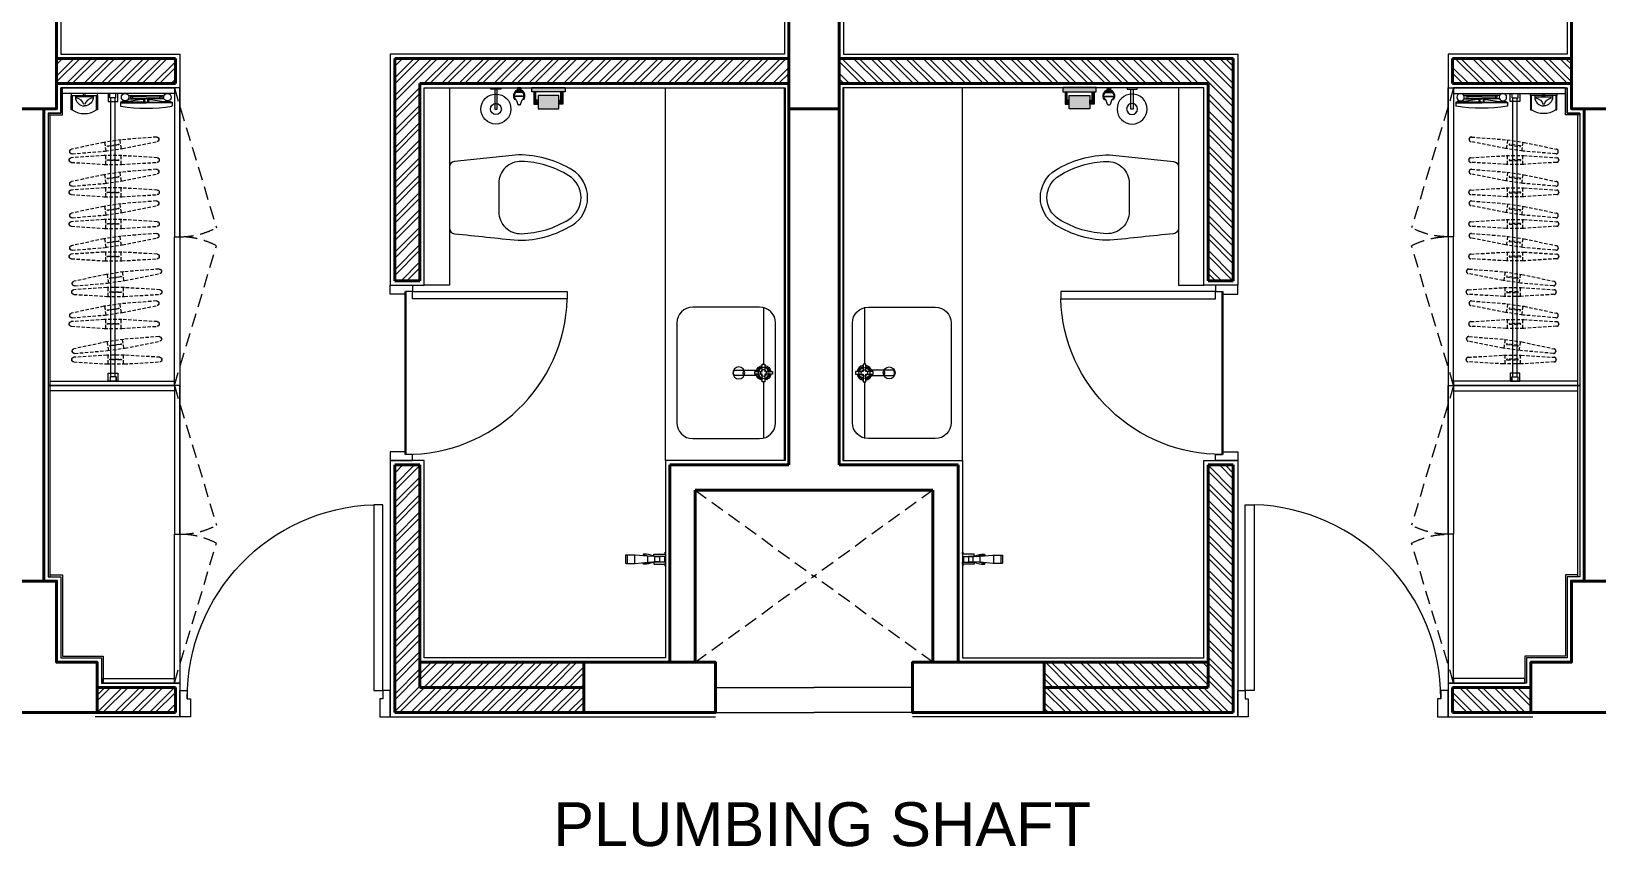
# Model space of a CAD drawing. Header units: inches. Extents: x 3031157 to 3117753, y 705284 to 945006.
# Drawn here: x 3083481 to 3090621, y 858952 to 862673 of the extents above; entities that cross this region are included whole.
import ezdxf

# ---------------------------------------------------------------- set-up
doc = ezdxf.new("R2010")
doc.units = ezdxf.units.IN
doc.header["$LTSCALE"] = 250
doc.header["$MEASUREMENT"] = 0
doc.linetypes.add('HIDDEN', pattern=[0.375, 0.25, -0.125])
doc.layers.get('0').update_dxf_attribs({"lineweight": 13})
for name, color, linetype, lineweight in [('cladding', 57, 'Continuous', 13), ('col', 6, 'Continuous', 40), ('door', 3, 'Continuous', 15), ('ele', 2, 'Continuous', 20), ('fixtures', 171, 'Continuous', 15), ('furniture', 97, 'Continuous', 18), ('hatch', 8, 'Continuous', 5), ('hidden', 116, 'HIDDEN', 13), ('text', 190, 'Continuous', 20), ('wall', 1, 'Continuous', 40)]:
    doc.layers.add(name, color=color, linetype=linetype, lineweight=lineweight)
doc.styles.get("Standard").update_dxf_attribs({"font": 'swissc.ttf', "height": 100})
pattern_1 = [(44.99999999999999, (-2898124.453835712, -670909.7144376682), (-39.77475644174329, 39.77475644174331), []), (44.99999999999999, (-2898097.937331462, -670909.7144376682), (-39.77475644174329, 39.77475644174331), [])]

# ---------------------------------------------------------------- blocks, each defined once
blk = doc.blocks.new('A$C4EBC2541')
at = {"layer": 'door', "linetype": 'Continuous'}
for p, q in [((33.58238713804167, 119.9372728366288), (33.58238713804167, 958.23727283685)), ((33.58238713804167, 958.23727283685), (73.98238713806495, 958.23727283685)), ((73.98238713806495, 958.23727283685), (73.98238713806495, 119.9372728366288)), ((73.98238713806495, 119.9372728366288), (33.58238713804167, 119.9372728366288))]:
    blk.add_line(p, q, dxfattribs=at)
for points in [[(47.97488713799975, -0.0002271633711644), (-0.0001128619769588, -0.0002271633711644), (-0.0001128619769588, 119.9372728366288), (33.58238713804167, 119.9372728366288), (33.58238713804167, 81.55727283668239), (47.97488713799975, 81.55727283668239)], [(901.9546527708881, -0.0002271637204103), (949.9296527708647, -0.0002271637204103), (949.9296527708647, 119.9372728362796), (916.3471527708459, 119.9372728362796), (916.3471527708459, 81.55727283633314), (901.9546527708881, 81.55727283633314)]]:
    blk.add_lwpolyline(points, close=True, dxfattribs=at)
at = {"layer": 'door', "lineweight": 9, "ltscale": 0.5}
blk.add_arc((46.65876411937643, 88.94680460408561), 869.7197816164331, 359.5131833418982, 88.19966619625154, dxfattribs=at)
blk = doc.blocks.new('WC-WH')
for points in [[(315, 195), (22.43425494672512, 164.8146453516462, 0.3844116886308688), (-3.6e-15, 139.9466548352898), (0, -139.9883345445269, 0.3839036852679427), (22.39022527131052, -164.8517429163833, 0.0014343877154064), (313.7401803309027, -194.873849320659, 0.1406412584710117), (560.2363355284269, -125.236335528427, 0.2597375463449709), (630, 0, 0.2597375463449709), (560.2363355284269, 125.236335528427, 0.1394707972559956)], [(225, 64.85111968176398), (225, -64.85111968176392, 0.4229612575371771), (327.9769465141308, -164.8067988073244, 0.131890269893724), (544.4456970899383, -99.72838112779115, 0.2597375463449711), (600, 0, 0.2597375463449709), (544.4456970899381, 99.7283811277913, 0.1318902698937239), (327.9769465141304, 164.8067988073244, 0.4229612575371765)]]:
    blk.add_lwpolyline(points, format="xyb", close=True)
blk.add_arc((316.2313800759879, -169.9982805064583), 25, 264.2810994675853, 270.1600150282207)
blk = doc.blocks.new('Toilet paper holder')
h = blk.add_hatch(color=253)
h.set_gradient(color1=(147, 165, 151), one_color=1, tint=1, name='SPHERICAL')
h.paths.add_polyline_path([(101.5999999940395, -25.39999999850988), (101.5999999940395, 0), (-101.5999999940395, 0), (-101.5999999940395, -25.39999999850989)])
h = blk.add_hatch(color=253)
h.set_gradient(color1=(147, 165, 151), one_color=1, tint=1, name='SPHERICAL')
h.paths.add_polyline_path([(-76.19999999552965, -25.39999999850989), (-88.89999999478461, -25.39999999850989), (-88.89999999478461, -101.5999999940395), (-63.50000001117587, -101.5999999940395), (-63.50000001117587, -76.19999999552965), (-76.19999999552962, -76.19999999552965)])
h = blk.add_hatch(color=253)
h.set_gradient(color1=(147, 165, 151), one_color=1, tint=1, name='SPHERICAL')
h.paths.add_polyline_path([(63.49999998882413, -129.2807422199985), (63.49999998882413, -48.51925778016448), (-63.50000001117586, -48.51925778016448), (-63.50000001117586, -76.19999999552965), (-63.4999999962747, -76.19999999552965), (-63.4999999962747, -101.5999999940395), (-63.50000001117586, -101.5999999940395), (-63.50000001117588, -129.2807422199985)])
h = blk.add_hatch(color=253)
h.set_gradient(color1=(147, 165, 151), one_color=1, tint=1, name='SPHERICAL')
h.paths.add_polyline_path([(88.89999999478461, -25.39999999850989), (76.19999999552962, -25.39999999850989), (76.19999999552965, -76.19999999552965), (63.49999998882413, -76.19999999552965), (63.49999998882413, -101.5999999940395), (88.89999999478461, -101.5999999940395)])
for p, q in [((-88.89999999478461, -25.39999999850989), (-88.89999999478461, -101.5999999940395)), ((-76.19999999552965, -76.19999999552965), (-76.19999999552965, -25.39999999850989)), ((-63.4999999962747, -76.19999999552965), (-76.19999999552965, -76.19999999552965)), ((-63.4999999962747, -101.5999999940395), (-63.4999999962747, -76.19999999552965)), ((63.4999999962747, -76.19999999552965), (76.19999999552965, -76.19999999552965)), ((63.4999999962747, -101.5999999940395), (63.4999999962747, -76.19999999552965)), ((76.19999999552965, -76.19999999552965), (76.19999999552965, -25.39999999850989)), ((88.89999999478461, -25.39999999850989), (88.89999999478461, -101.5999999940395)), ((-88.89999999478461, -101.5999999940395), (-63.4999999962747, -101.5999999940395)), ((88.89999999478461, -101.5999999940395), (63.4999999962747, -101.5999999940395))]:
    blk.add_line(p, q)
for points in [[(-101.5999999940395, -25.39999999850989), (-101.5999999940395, 0), (101.5999999940395, 0), (101.5999999940395, -25.39999999850989)], [(-63.50000001117587, -129.2807422199985), (63.49999998882413, -129.2807422199985), (63.49999998882413, -48.51925778016448), (-63.50000001117587, -48.51925778016448)]]:
    blk.add_lwpolyline(points, close=True)
blk = doc.blocks.new('-spare tissue')
for points in [[(0, 22.9475499943801), (4.727203154412563, 22.9475499943801), (4.727203154412563, -22.94754999438737), (0, -22.94754999438737)], [(4.727203154412563, -5.000000000007275), (96.00000000488943, -5.000000000007275), (96.00000000488943, 4.999999999992723), (4.727203154412563, 4.999999999992723)]]:
    blk.add_lwpolyline(points, close=True)
for radius in [68.41846348828403, 25.08675564098667]:
    blk.add_circle((96.00000000488943, -7.276000000000001e-12), radius)
blk = doc.blocks.new('-spray')
for p, q in [((0, 8.5), (6.642070079353287, 8.5)), ((0, 8.5), (0, 3)), ((0, 3), (0, 0)), ((0, 0), (0, -5.5)), ((4, 6), (10.50249280132993, 6)), ((4, 6), (4, 5.499999999992723)), ((4, 5.499999999992723), (4, -2.5)), ((21, 16.7665438820768), (21, -13.76650094738579)), ((52.19171490246663, 23.07481228966935), (52.19171490246663, 19.49552898720139)), ((75.58966306899673, 7.22293156098749), (56.77099795840331, 14.15189136048866)), ((77.55310452889535, 4.407696865106117), (77.55310452889535, -1.407769534103863)), ((0, -5.5), (6.641776619188021, -5.5)), ((4, -2.5), (4, -3)), ((4, -3), (10.50249280132993, -3)), ((52.19171490246663, -16.49552898720139), (52.19171490246663, -20.07473600826779)), ((56.77085569762858, -11.1527129308306), (75.58975482507958, -4.222970444061502))]:
    blk.add_line(p, q)
at = {"linetype": 'Continuous'}
for p, q in [((12.78632552010822, 4.463800073339371), (12.70769698025833, 4.463800073339371)), ((12.78632552010822, 4.976636531042458), (12.78632552010822, 4.463800073339371)), ((12.78632552010822, 4.463800073339371), (12.78632552010822, 1.500021467349142)), ((12.78632552010822, -1.463757138655637), (12.78632552010822, 1.500021467341866)), ((13.56413471211272, 7.452524711494334), (13.35073027953331, 7.452524711494334)), ((13.56413471211272, 8.140303282110835), (13.56413471211272, 7.452524711494334)), ((13.56413471211272, 7.452524711494334), (13.56413471211272, 1.500021467341866)), ((13.56413471211272, -4.452481776803324), (13.56413471211272, 1.500021467341866)), ((15.45940630722907, 12.31744640890247), (16.73440630722325, 12.31744640890247)), ((15.45940630722907, 12.31744640890247), (15.45940630722907, 1.500021467341866)), ((15.45940630722907, -9.31740347421146), (15.45940630722907, 1.500021467341866)), ((16.73440630722325, 14.22920334532682), (16.73440630722325, 12.31744640890247)), ((16.73440630722325, 12.31744640890247), (16.73440630722325, 1.500021467341866)), ((16.73440630722325, -9.31740347421146), (16.73440630722325, 1.500021467341866)), ((21, 15.18129275458341), (18.85940630722325, 15.18129275458341)), ((21, 13.58628480092011), (18.85940630722325, 13.58628480092011)), ((21, 10.49293627653242), (18.85940630722325, 10.49293627653242)), ((21, 8.897928322861844), (18.85940630722325, 8.897928322861844)), ((21, 5.852913489943602), (18.85940630722325, 5.852913489943602)), ((21, 4.257905536273028), (18.85940630722325, 4.257905536273028)), ((21.0089935996948, 17.06630230497103), (19.28440630722616, 17.06630230497103)), ((19.28440630722616, 17.06630230497103), (19.28440630722616, 15.18129275458341)), ((19.28440630722616, 13.58628480092011), (19.28440630722616, 10.49293627653242)), ((19.28440630722616, 8.897928322861844), (19.28440630722616, 5.852913489943602)), ((19.28440630722616, 4.257905536273028), (19.28440630722616, 1.500021467349142)), ((19.28440630722616, -1.257862601589295), (19.28440630722616, 1.500021467341866)), ((12.78632552010822, -1.463757138655637), (12.70769698025833, -1.463757138655637)), ((12.78632552010822, -1.976593596351449), (12.78632552010822, -1.463757138655637)), ((13.56413471211272, -4.452481776803324), (13.35073027953331, -4.452481776803324)), ((13.56413471211272, -5.140260347419825), (13.56413471211272, -4.452481776803324)), ((15.45940630722907, -9.31740347421146), (16.73440630722325, -9.31740347421146)), ((16.73440630722325, -11.22916041064309), (16.73440630722325, -9.31740347421146)), ((21, -1.257862601589295), (18.85940630722325, -1.257862601589295)), ((21, -2.852870555259869), (18.85940630722325, -2.852870555259869)), ((21, -5.897885388170834), (18.85940630722325, -5.897885388170834)), ((21, -7.492893341841407), (18.85940630722325, -7.492893341841407)), ((21, -10.5862418662291), (18.85940630722325, -10.5862418662291)), ((21, -12.18124981989967), (18.85940630722325, -12.18124981989967)), ((19.28440630722616, -5.897885388170834), (19.28440630722616, -2.852870555259869)), ((19.28440630722616, -10.5862418662291), (19.28440630722616, -7.492893341841407)), ((19.28440630722616, -14.06625937028002), (19.28440630722616, -12.18124981989967)), ((21, -14.06625937028002), (19.28440630722616, -14.06625937028002))]:
    blk.add_line(p, q, dxfattribs=at)
for centre, radius, start, end in [((2.833333333328482, 1.5), 4.16666666666475, 286.2602047082619, 73.73979529173808), ((6.642070079353287, 10.5), 2, 270, 339.427344179068), ((26, 16.76654388206953), 5, 176.5629604942981, 180), ((26, 16.76654388206953), 5, 144.6586254734239, 176.5629604942981), ((58.49859552526321, 18.84394918696489), 5, 221.4127438492702, 249.7864879870971), ((74.55310452889535, 4.407696865106117), 3, 0, 69.78648798709713), ((6.641776619188021, -7.5), 2, 20.56859613965286, 90), ((25.99999999998545, -13.76650094739307), 5, 180, 183.4308720148725), ((25.99999999998545, -13.76650094739307), 5, 183.4308720148725, 215.3477214020367), ((58.49860619129322, -15.84471444741939), 5, 110.2153794478516, 138.5863535177145), ((74.55310452889535, -1.407769534103863), 3, 290.2153794478517, 0)]:
    blk.add_arc(centre, radius, start, end)
for centre, radius, start, end in [((33.75, 1.500021467341866), 21.25, 171.9827094713642, 180), ((33.75, 1.500021467341866), 21.25, 180, 188.0172905286357), ((33.75, 1.500021467341866), 21.25, 163.7327645125843, 170.5837702439411), ((33.75, 1.500021467341866), 21.25, 149.3990763573528, 161.7910172390225), ((33.75, 1.500021467341866), 21.25, 132.9010130378832, 143.2002343290133), ((35.99967670474143, -1.000411521003115), 25, 41.41274384927022, 124.2726110475661), ((33.75, 1.500021467341866), 21.25, 189.4162297560588, 196.2672354874157), ((33.75, 1.500021467341866), 21.25, 198.2089827609775, 210.6009236426471), ((33.75, 1.500021467341866), 21.25, 216.7997656709866, 227.0989869621168), ((36, 4.000000704203557), 25, 235.7273809481874, 318.5863535177146)]:
    blk.add_arc(centre, radius, start, end, dxfattribs=at)
for centre, major_axis, ratio, start_param, end_param in [((36, 1.5), (26, -3.2e-15), 0.8846153846153846, 0.8985332224856221, 2.94467022084075), ((38.66260722199513, 1.499777275887026), (-2.700000000000001e-15, -22.35758264505602), 0.0491538101382014, 3.141592653589793, 6.283185307179585), ((39.76156757191347, 1.495468833280028), (-2.700000000000001e-15, -22.35758264505602), 0.0491538101382014, 3.141592653589793, 6.283185307179585), ((36, 1.5), (26, -3.2e-15), 0.8846153846153846, 3.338515086338835, 5.384652084693962)]:
    blk.add_ellipse(centre, major_axis=major_axis, ratio=ratio, start_param=start_param, end_param=end_param)
for points, knots in [([(25.74777033511782, 25.8228677283405), (24.47550155487261, 25.39225621684455), (23.23579514519952, 24.88126071616716), (19.74720240746683, 23.16531902054703), (17.61905890595517, 21.7543438669527), (13.85246401818585, 18.45708266164729), (12.21443130857369, 16.57074137384916), (9.927243218175137, 13.0200405300784), (9.130319268544552, 11.43788199783012), (8.514524767626426, 9.797210244549204)], [1.936203651213165, 1.936203651213165, 1.936203651213165, 1.936203651213165, 2.078256858162392, 2.078256858162392, 2.350956149854741, 2.350956149854741, 2.623655441547091, 2.623655441547091, 2.821194115446676, 2.821194115446676, 2.821194115446676, 2.821194115446676]), ([(39.86611919263669, 27.26798276711634), (38.94405883121363, 27.37910853118956), (38.01626156076964, 27.45055304961716), (34.48395928170067, 27.56915608573036), (31.86852761762566, 27.3409817266438), (28.11551977062482, 26.54694064498472), (26.91787369603117, 26.2189003785752), (25.74777033511782, 25.8228677283405)], [1.435482416436117, 1.435482416436117, 1.435482416436117, 1.435482416436117, 1.532858274777692, 1.532858274777692, 1.805557566470042, 1.805557566470042, 1.936203651213165, 1.936203651213165, 1.936203651213165, 1.936203651213165]), ([(52.19171490246663, 23.07481228966935), (52.07292232319013, 23.14644391484035), (51.95355426247988, 23.21727173400723), (49.63801916997181, 24.56908103930619), (47.2540112236602, 25.57875794071879), (43.16782694176072, 26.73918696675537), (41.52627183287404, 27.06790288259071), (39.86611919263669, 27.26798276711634)], [0.9725639591231428, 0.9725639591231428, 0.9725639591231428, 0.9725639591231428, 0.9874596913929932, 0.9874596913929932, 1.260158983085343, 1.260158983085343, 1.435482416436117, 1.435482416436117, 1.435482416436117, 1.435482416436117]), ([(8.514281098803622, -6.797342918733193), (9.301150674873496, -8.894264511567597), (10.38530913931026, -10.89460693305591), (12.77154170734866, -14.16726170057518), (13.97209116528393, -15.50270408872165), (15.30232852928748, -16.71784648541506)], [3.461990455153324, 3.461990455153324, 3.461990455153324, 3.461990455153324, 3.71445260831649, 3.71445260831649, 3.911087961552749, 3.911087961552749, 3.911087961552749, 3.911087961552749]), ([(15.30232852928748, -16.71784648541506), (15.81690076322411, -17.18789683473005), (16.35087890169234, -17.63994604409527), (18.88130160050059, -19.62405613008741), (21.0895105489908, -20.92714543349575), (25.80294123268686, -22.95434558791021), (28.30788650382601, -23.67847248782346), (33.13951476228249, -24.45552127881092), (35.45278581295861, -24.57676071284368), (37.75015927785716, -24.45262408726558)], [3.911087961552749, 3.911087961552749, 3.911087961552749, 3.911087961552749, 3.987151900008839, 3.987151900008839, 4.259851191701189, 4.259851191701189, 4.532550483393539, 4.532550483393539, 4.773504073851709, 4.773504073851709, 4.773504073851709, 4.773504073851709]), ([(37.75015927785716, -24.45262408726558), (38.05283885820246, -24.43626905300334), (38.35524248609727, -24.41565474813251), (41.25130799748876, -24.17706811468816), (43.81417062478432, -23.64871805521397), (48.34020687299197, -22.11620679706539), (50.33599015677464, -21.19326440955774), (52.19171490246663, -20.07473600826779)], [4.773504073851709, 4.773504073851709, 4.773504073851709, 4.773504073851709, 4.805249775085888, 4.805249775085888, 5.077949066778238, 5.077949066778238, 5.310622342945892, 5.310622342945892, 5.310622342945892, 5.310622342945892])]:
    blk.add_open_spline(points, degree=3, knots=knots)
blk = doc.blocks.new('-shower1')
for p, q in [((80.73080476195902, -13.9999999992433), (80.73080476195902, 13.99999999918509)), ((141.7308047620899, 19.00000000023283), (141.7308047620899, -19.00000000023283))]:
    blk.add_line(p, q)
for points in [[(-0.2691952381428564, 13.00000000081491), (53.73080476191535, 13.00000000081491), (53.73080476191535, 22.9999999992433), (-0.2691952381428564, 22.9999999992433)], [(-0.2691952381428564, -13.00000000081491), (53.73080476191535, -13.00000000081491), (53.73080476191535, -22.9999999992433), (-0.2691952381428564, -22.9999999992433)]]:
    blk.add_lwpolyline(points, close=True)
for points in [[(0, 23.00000000104774), (0, 31.90000000176951), (1.709094657577225, 31.90000000176951), (3.135061508146463, 23.00000000104774)], [(0, 13.00000000081491), (0, -13.00000000081491)], [(1.709094657577225, 23.00000000104774), (1.709094657577225, 31.90000000176951)], [(1.709094657577225, 13.00000000081491), (1.709094657577225, -13.00000000081491)], [(4.609094657571403, 13.00000000081491), (4.609094657571403, -13.00000000081491)], [(48.73080476182804, 12.00000000064028), (27.73080476207543, 12.00000000064028), (27.73080476207543, -12.00000000064028), (48.73080476182804, -12.00000000064028)], [(97.60909465738222, 18.40000000083819), (99.76934737096597, 22.41189789673081)], [(0, -22.9999999992433), (0, -31.89999999996508), (1.709094657577225, -31.89999999996508), (3.135061508146463, -22.9999999992433)], [(1.709094657577225, -22.9999999992433), (1.709094657577225, -31.89999999996508)], [(97.60909465738222, -18.40000000083819), (99.76934737096597, -22.41189789673081)]]:
    blk.add_lwpolyline(points)
blk.add_lwpolyline([(178.7308047619153, -19.00000000023283), (171.7308047618571, -19.00000000023283), (138.730804761959, -19.00000000023283), (80.73080476195902, -13.9999999992433), (48.73080476182804, -12.00000000064028), (48.73080476182804, 12.00000000064028), (80.73080476195902, 13.99999999918509), (138.730804761959, 19.00000000023283), (171.7308047618571, 19.00000000023283), (178.7308047619153, 19.00000000023283, -0.4142135623730951), (182.7308047617989, 14.99999999941792), (182.7308047617989, -14.99999999941792, -0.4142135623730951)], format="xyb", close=True)
for points in [[(53.73080476191535, 15.33152565022465, -0.0075126960554659), (57.20909465751901, 14.60000000044238, -0.7991790663245057)], [(57.20909465751901, 12.60000000003492), (57.20909465751901, 15.79999999923166, -0.0819465568322365), (96.70909465738804, 23.10000000032596, -0.2859281671976496), (101.7090946575044, 20.50000000052387), (102.7930890381685, 15.9649214692763)], [(57.20909465751901, 12.57556841662153), (57.20909465751901, 12.60000000003492, -0.0819465568322365)], [(97.60909465738222, 18.40000000083819, 0.0464563399800949), (73.49209507174966, 13.59325594239635, 0.3081921711301986)], [(171.0000000002619, 19.00000000023283, -0.4142135623730951), (175.0000000001891, 14.99999999941792), (175.0000000001891, -14.99999999941792, -0.4142135623730951), (171.0000000002619, -19.00000000023283)], [(53.73080476191535, -14.53152565046912, 0.007512696055465999), (57.20909465751901, -13.80000000062864, 0.7991790663245057)], [(57.20909465751901, -12.57556841667974), (57.20909465751901, -14.10000000032596, 0.0819465568322365)], [(57.20909465751901, -14.10000000032596), (57.20909465751901, -15.79999999923166, 0.0819465568322365), (96.70909465738804, -23.10000000032596, 0.2859281671976496), (101.7090946575044, -20.50000000052387), (102.7930890381685, -15.9649214692763)], [(97.60909465738222, -18.40000000083819, -0.0464563399800229), (73.49209507174966, -13.59325594239635, -0.3081921711301986)]]:
    blk.add_lwpolyline(points, format="xyb")
blk = doc.blocks.new('-hanger')
at = {"color": 8, "linetype": 'HIDDEN', "ltscale": 0.25}
for p, q in [((-209.1851061718335, 96.85317664891771), (-209.0073784661508, 98.05103918595705)), ((-42.72228845229256, 54.186425792519), (-201.3752018097148, 85.6046329459059)), ((-198.2679088637378, 106.5473992544139), (-36.85172552333097, 93.75328667147552)), ((-37.77643084278679, 53.45260544575285), (-31.90586791196256, 93.01946632465116)), ((-36.85172552333097, 93.75328667147552), (42.28199623365072, 82.01216082804605)), ((24.72928804720869, 65.91394876840059), (-24.72928804720869, 73.25215242098784)), ((31.4655756969878, 43.17912031867308), (37.3361386259494, 82.74598119669827)), ((42.28199623365072, 82.01216082804605), (189.8931177952618, 50.59395368926925)), ((-211.0417911121913, 0.8945122003642609), (-211.0417911121913, 2.105487773820641)), ((-201.6655740130518, 12.08601351798279), (-39.99999986306648, 21.49999992299127)), ((36.41143331924103, 42.44529995002085), (-42.72228845229256, 54.186425792519)), ((-39.99999986306648, 21.49999992299127), (39.99999986306648, 21.49999992299127)), ((-34.99999987569754, 21.49999992205994), (-34.99999987569754, -18.49999993416713)), ((-25.16958026672365, 70.28463785311033), (24.28899582856684, 62.94643419956265)), ((24.99999991551158, 2.999999995634425), (-24.99999991551158, 2.999999995634425)), ((-24.99999991551158, -7.727066999999999e-09), (24.99999991551158, 7.727066999999999e-09)), ((34.99999987569754, 21.49999992205994), (34.99999987569754, -18.49999993416713)), ((186.7858248501725, 29.65118736711156), (36.41143331924103, 42.44529995002085)), ((39.99999986306648, 21.49999992299127), (190.6237822044932, 12.0860135462135)), ((197.7030221582681, 39.3454099844239), (197.5252944525855, 38.14754743460799)), ((199.9999993172532, 2.10548778840166), (199.9999993172532, 0.894512214916176)), ((-39.99999986306648, -18.49999993416713), (-201.6655740130518, -9.086013542822911)), ((39.99999986306648, -18.49999993416713), (-39.99999986306648, -18.49999993416713)), ((190.6237822044932, -9.086013528270996), (39.99999986306648, -18.49999993416713))]:
    blk.add_line(p, q, dxfattribs=at)
for centre, major_axis, ratio, start_param, end_param in [((-199.2933909500425, 95.38553591619713), (-7.071067789186245, -7.071067789186249), 0.9999999999686212, 5.350491021114867, 6.858868538013521), ((-199.1156632398051, 96.58339845236334), (7.071067792527787, -7.071067792527798), 0.999999999952418, 2.271317177435634, 3.779694694334181), ((-24.9494341565005, 71.7683951365616), (-1.060660169311536, -1.060660169311536), 0.9999999995799588, 3.779694695041823, 6.921287348631616), ((-201.0417911537806, 2.105487774766515), (-7.071067782455687, -7.071067782455687), 0.9999999999858111, 3.989409627025093, 5.497787143868173), ((-201.0417911546538, 0.8945122003642609), (-7.071067781913603, -7.071067781913606), 0.9999999999561602, 5.497787143760215, 7.006164660652888), ((-24.99999991551158, 1.499999994426616), (1.06066017300101, -1.060660173001012), 0.9999999998703863, 2.356194490127538, 5.497787143717331), ((24.50914193785866, 64.43019148397434), (1.060660168745169, -1.06066016874517), 0.9999999996951784, -0.9326942857367272, 2.208898367853064), ((24.99999991551158, 1.500000001702574), (1.06066016766635, -1.06066016766635), 0.9999999996849706, -0.7853981635549631, 2.356194490034829), ((187.6335792253667, 39.61518816823082), (-7.071067793032335, -7.071067793032335), 0.9999999999081816, 0.7005208507993324, 2.208898367482778), ((187.8113069347164, 40.81305071804672), (7.071067790130366, -7.07106779013037), 0.9999999999983812, 0.6381020406745584, 2.146479557542727), ((189.9999993443198, 2.10548778840166), (7.071067792866648, -7.071067792866657), 0.9999999999602777, 0.7853981634638756, 2.293775680142549), ((189.9999993524689, 0.8945122222066856), (7.071067787179025, -7.071067787179028), 0.9999999999686763, -0.7229793541555094, 0.7853981626389479)]:
    blk.add_ellipse(centre, major_axis=major_axis, ratio=ratio, start_param=start_param, end_param=end_param, dxfattribs=at)
blk = doc.blocks.new('-IRONPLATE')
at = {"layer": 'furniture', "color": 8}
for p, q in [((-140.4087016098201, 40.12241995334625), (3.7252903e-09, 40.12241995334625)), ((-96.80368303880094, 18.72634854912758), (3.7252903e-09, 18.72634854912758)), ((96.80368303880094, 0), (-96.80368303880094, 0)), ((-79.70368404313922, 15.2427166774869), (3.7252903e-09, 15.24271669238806)), ((-79.7036840505898, 3.483631864190101), (3.7252903e-09, 3.483631864190101)), ((140.4087016247213, 40.12241995334625), (3.7252903e-09, 40.12241995334625)), ((96.80368303880094, 18.72634854912758), (3.7252903e-09, 18.72634854912758)), ((79.7036840505898, 15.24271668493748), (3.7252903e-09, 15.24271669238806)), ((79.70368405804037, 3.483631864190101), (3.7252903e-09, 3.483631864190101))]:
    blk.add_line(p, q, dxfattribs=at)
for points in [[(3.7252903e-09, 35.86077208817004), (-139.0729885362088, 35.86077208817004, -0.5513979660902765), (-140.4087016098201, 37.97729938477278), (-140.4087016098201, 53.87102979421616, -0.2679906131649478), (-137.85979443416, 58.2850786074996)], [(140.4087016172707, 37.97729939222336), (140.4087016247213, 53.87102979421616, 0.2679906131649478), (137.8597944416106, 58.2850786074996)]]:
    blk.add_lwpolyline(points, format="xyb", dxfattribs=at)
for points in [[(-13.34991474077105, 35.86077208817004), (-13.34991473332047, 22.42620874196291), (-10.37308960780501, 22.42620874196291), (-10.37308961525559, 31.5344080477953), (-9.493123184889555, 31.5344080477953), (-9.493123184889555, 21.31035107374191), (-23.1518067382276, 21.31035107374191), (-96.1390036083758, 31.98792211711407), (-132.8379159756005, 31.98792211711407), (-132.8379159756005, 35.86077208817004)], [(-10.6730728559196, 34.41009718179703), (-8.723022010177372, 34.41009718179703), (-8.723022010177372, 18.72634855657816)], [(-10.6730728559196, 32.12149167060852), (-8.723022010177372, 32.12149167060852)], [(3.7252903e-09, 35.86077208817004), (139.07298855111, 35.86077208817004)], [(10.67307286337018, 34.41009717434645), (8.723022025078535, 34.41009718179703), (8.723022025078535, 18.72634854912758)], [(10.67307286337018, 32.12149167060852), (8.723022017627954, 32.12149167060852)], [(13.34991474822163, 35.86077207326889), (13.34991474822163, 22.42620874941349), (10.37308962270617, 22.42620874196291), (10.37308962270617, 31.53440804034472), (9.493123192340137, 31.5344080477953), (9.493123192340137, 21.31035108864308), (23.15180675312877, 21.31035108864308), (96.13900361582635, 31.98792211711407), (132.837915983051, 31.98792211711407), (132.8379159905016, 35.86077208817004)]]:
    blk.add_lwpolyline(points, dxfattribs=at)
for points in [[(-12.58072933927178, 23.43326710164547), (-10.6730728559196, 23.43326710164547), (-10.6730728559196, 34.41009718179703), (-12.5807293318212, 34.41009718179703)], [(12.58072933927178, 23.43326710909605), (10.67307286337018, 23.43326710909605), (10.67307286337018, 34.41009717434645), (12.58072934672236, 34.41009717434645)]]:
    blk.add_lwpolyline(points, close=True, dxfattribs=at)
for centre, radius in [((-114.8222272284329, 9.363174282014368), 20.30608203105544), ((-79.7036840505898, 9.363174274563788), 5.879542408921857), ((79.7036840505898, 9.363174274563788), 5.879542408921857), ((114.8222272358834, 9.363174274563788), 20.30608203105544)]:
    blk.add_circle(centre, radius, dxfattribs=at)
for centre, radius, start, end in [((3.7252903e-09, -828.4651284217834), 897.4025031004297, 81.16317702640616, 98.83682297359385), ((138.108806181699, 37.94899442046881), 2.300069603203234, 294.7839035155669, 0.7051071887507603)]:
    blk.add_arc(centre, radius, start, end, dxfattribs=at)
blk = doc.blocks.new('-IRON')
at = {"layer": 'furniture', "color": 8}
for p, q in [((-45.12208737432957, 16.26472405344248), (45.12208737432957, 16.26472405344248)), ((-4.740843348205089, 10.82407961040735), (-4.740843340754508, 0)), ((4.74084335565567, 10.82407961040735), (4.740843340754508, 0))]:
    blk.add_line(p, q, dxfattribs=at)
for points in [[(-66.5, 83.34553122520445), (-61.08796019852161, 83.34553123265505), (-61.08796019852161, 10.82407961040735), (-66.5, 10.82407960295677)], [(61.08796019107103, 83.34553123265505), (66.5, 83.34553123265505), (66.5, 10.82407961040735), (61.08796019852161, 10.82407961040735)], [(66.5, 10.82407961040735), (-66.5, 10.82407960295677), (-66.5, 0), (66.5, 0)]]:
    blk.add_lwpolyline(points, close=True, dxfattribs=at)
for points in [[(-45.12208737432957, 10.82407961040735), (-45.12208737432957, 17.78144259005785, -0.4142935047655867), (0, 62.8912163451314, -0.4142935047655867)], [(45.12208737432957, 10.82407961040735), (45.12208738178014, 17.78144257515669, 0.4142935047655867), (0, 62.8912163451314, 0.4142935047655867)]]:
    blk.add_lwpolyline(points, format="xyb", dxfattribs=at)
blk.add_lwpolyline([(6.740843340754508, 10.82407960295677), (6.740843340754508, 15.7615160048008), (-6.740843348205089, 15.76151599735021), (-6.740843340754508, 10.82407961040735)], dxfattribs=at)
for centre, radius, start, end in [((7.4505806e-09, -7.349886499345303), 109.3498864978796, 56.0377361568117, 123.9622638431883), ((-49.60769452899694, 71.5731920078397), 49.73251978650299, 281.1868548237707, 342.3810875405557), ((49.63231839984655, 71.5731920078397), 49.73251978650299, 197.6189124594443, 258.8131451762293)]:
    blk.add_arc(centre, radius, start, end, dxfattribs=at)
blk = doc.blocks.new('BASIN')
at = {"layer": 'fixtures'}
for p, q in [((-11.81102362112142, 453.0273357961114), (-11.81102362112142, 354.4642297936398)), ((-11.81102362112142, 453.0273357966716), (-11.81102362112142, 354.4642297942)), ((11.81102362205274, 354.4642297936398), (11.81102362205274, 453.0273357961114)), ((11.81102362205274, 354.4642297942), (11.81102362205274, 453.0273357966716))]:
    blk.add_line(p, q, dxfattribs=at)
blk.add_lwpolyline([(227.3324853271166, 90), (-227.3324853265865, 90, -0.4142135623730951), (-299.9999999995343, 162.6675146729478), (-299.9999999995343, 467.3324853270522, -0.4142135623730951), (-227.3324853265864, 540), (227.3324853274405, 540, -0.4142135623734064), (300.0000000003884, 467.3324853269748), (300.0000000000645, 162.6675146728706, -0.4142135623727837)], format="xyb", close=True, dxfattribs=at)
for points in [[(-5.905511814868077, 491.0840072659584), (-40.15748031344265, 491.0840072659584), (-40.15748031344265, 479.2729836443241), (-5.905511814868077, 479.2729836443241), (-5.905511814868077, 445.021015136669), (5.905511811375617, 445.021015136669), (5.905511811375617, 479.2729836443241), (40.15748031437397, 479.2729836443241), (40.15748031437397, 491.0840072659584), (5.905511811375617, 491.0840072659584), (5.905511811375617, 525.3359757691424), (-5.905511814868077, 525.3359757691424)], [(-5.905511814868077, 491.084007266515), (-40.15748031344265, 491.084007266515), (-40.15748031344265, 479.2729836448806), (-5.905511814868077, 479.2729836448806), (-5.905511814868077, 445.0210151372257), (5.905511811375617, 445.0210151372257), (5.905511811375617, 479.2729836448806), (40.15748031437397, 479.2729836448806), (40.15748031437397, 491.084007266515), (5.905511811375617, 491.084007266515), (5.905511811375617, 525.3359757691424), (-5.905511814868077, 525.3359757691424)]]:
    blk.add_lwpolyline(points, close=True, dxfattribs=at)
for points in [[(-40.15748031344265, 485.1784954551413), (-299.9999999995343, 485.1784954551413)], [(300.0000000004074, 485.1784954551412), (40.15748031437397, 485.1784954551412)]]:
    blk.add_lwpolyline(points, dxfattribs=at)
for centre, radius in [((4.656613e-10, 485.1784954529057), 24.79568570387783), ((4.656613e-10, 485.1784954529057), 14.40000000000001), ((4.656613e-10, 485.1784954529057), 14.40000000000001), ((4.656613e-10, 372.3494555240277), 27)]:
    blk.add_circle(centre, radius, dxfattribs=at)
for centre, radius, start, end in [((4.656613e-10, 485.1784954529057), 34.25196850373249, 99.92819185907457, 170.0718081696138), ((4.656613e-10, 485.1784954529057), 34.25196850373249, 99.92819185907457, 170.0718081696138), ((4.656613e-10, 485.1784954529057), 28.34645669274431, 102.0246991896248, 167.9753008515454), ((4.656613e-10, 485.1784954529057), 28.34645669274431, 102.0246991896248, 167.9753008515454), ((4.656613e-10, 485.1784954529057), 34.25196850373249, 9.928191830386128, 80.07180814092547), ((4.656613e-10, 485.1784954529057), 34.25196850373249, 9.928191830386128, 80.07180814092547), ((4.656613e-10, 485.1784954529057), 28.34645669274431, 12.02469914845458, 77.9753008103752), ((4.656613e-10, 485.1784954529057), 28.34645669274431, 12.02469914845458, 77.9753008103752), ((4.656613e-10, 485.1784954529057), 34.25196850373249, 189.9281918303861, 260.0718081409254), ((4.656613e-10, 485.1784954529057), 34.25196850373249, 189.9281918303861, 260.0718081409254), ((4.656613e-10, 485.1784954529057), 28.34645669274431, 192.0246991484546, 257.9753008103752), ((4.656613e-10, 485.1784954529057), 28.34645669274431, 192.0246991484546, 257.9753008103752), ((4.656613e-10, 485.1784954529057), 34.25196850373249, 279.9281918590746, 350.0718081696139), ((4.656613e-10, 485.1784954529057), 28.34645669274431, 282.0246991896247, 347.9753008515454), ((4.656613e-10, 485.1784954529057), 34.25196850373249, 279.9281918590746, 350.0718081696139), ((4.656613e-10, 485.1784954529057), 28.34645669274431, 282.0246991896247, 347.9753008515454), ((4.656613e-10, 406.0480040015454), 14.03070439220671, 212.6694904217468, 327.3305095782532), ((4.656613e-10, 406.0480040021019), 14.03070439220671, 212.6694904217468, 327.3305095782532), ((4.656613e-10, 362.0378938182977), 14.03070439220671, 212.6694904217468, 327.3305095782532), ((4.656613e-10, 362.0378938182977), 14.03070439220671, 212.6694904217468, 327.3305095782532)]:
    blk.add_arc(centre, radius, start, end, dxfattribs=at)
blk = doc.blocks.new('unit-1a')
at = {"layer": 'hatch'}
h = blk.add_hatch(dxfattribs=at)
h.set_pattern_fill('ANSI32', color=256, scale=150, angle=-1.27e-14, style=0)
h.set_pattern_definition([(44.99999999999999, (-2898124.453835712, -670604.7144376682), (-39.77475644174329, 39.77475644174331), []), (44.99999999999999, (-2898097.937331463, -670604.7144376682), (-39.77475644174329, 39.77475644174331), [])])
h.paths.add_polyline_path([(-2912.499999998603, -3949.999999971129), (-3455.000000000466, -3949.999999971129), (-3455.000000000466, -4064.999999971129), (-2912.499999997672, -4064.999999971129)])
h = blk.add_hatch(dxfattribs=at)
h.set_pattern_fill('ANSI32', color=256, scale=150, angle=-1.27e-14, style=0)
h.set_pattern_definition([(44.99999999999999, (-807.2766415500082, -3974.929613550659), (-39.77475644174329, 39.77475644174331), []), (44.99999999999999, (-780.760137300007, -3974.929613550659), (-39.77475644174329, 39.77475644174331), [])])
h.paths.add_polyline_path([(-115, -3949.999999971595), (-1912.499999997672, -3949.999999971129), (-1912.499999999069, -4964.999999971129), (-1797.499999999068, -4964.999999971129), (-1797.499999997671, -4064.999999971594), (-115, -4064.999999971594)])
h = blk.add_hatch(dxfattribs=at)
h.set_pattern_fill('ANSI32', color=256, scale=150, angle=-1.27e-14, style=0)
h.set_pattern_definition(pattern_1)
h.paths.add_polyline_path([(-1049.999999996275, -6819.999999971129), (-1797.499999998137, -6819.999999971129), (-1797.499999999068, -5804.999999971129), (-1912.499999997206, -5804.999999971129), (-1912.499999998137, -6934.999999971129), (-1049.999999996275, -6934.999999971129)])
h = blk.add_hatch(dxfattribs=at)
h.set_pattern_fill('ANSI32', color=256, scale=150, angle=-1.27e-14, style=0)
h.set_pattern_definition([(44.99999999999999, (-1368.55531654926, -6733.950623675717), (-39.77475644174329, 39.77475644174331), []), (44.99999999999999, (-1342.038812299259, -6733.950623675717), (-39.77475644174329, 39.77475644174331), [])])
h.paths.add_polyline_path([(-1049.999999996275, -6704.999999971128), (-1797.499999998137, -6704.999999971128), (-1797.499999998137, -6819.999999971129), (-1049.999999996275, -6819.999999971129)], flags=17)
h = blk.add_hatch(dxfattribs=at)
h.set_pattern_fill('ANSI32', color=256, scale=150, angle=-1.27e-14, style=0)
h.set_pattern_definition(pattern_1)
h.paths.add_polyline_path([(-2912.499999997206, -6819.999999971129), (-3269.999999999069, -6819.999999971129), (-3269.999999999069, -6934.999999971129), (-2912.499999998138, -6934.999999971129)])
at = {"layer": 'cladding', "ltscale": 0.1}
for points in [[(-3570, 20.000000028871), (-2974.99824130442, 20.000000028871), (-2974.998241303488, -249.999999971129), (-3435, -249.999999971129), (-3435, -619.9999999874271), (-3492.499999998138, -619.9999999874271), (-3492.499999998138, -3560.000001437031), (-3435, -3560.000001437031), (-3435.000000000466, -3929.999999971129), (-2892.499999998603, -3929.999999971129), (-2892.499999997672, -4084.999999971129), (-3435, -4084.999999971129), (-3435, -4200.000001437032), (-3492.499999998603, -4200.000001437032), (-3492.499999998138, -6314.999999966007), (-3434.999999999069, -6314.999999966007), (-3434.999999999069, -6684.999999966007), (-3249.999999999069, -6684.999999966007), (-3249.999999999069, -6799.999999971129), (-2892.499999997206, -6799.999999971129), (-2892.499999998138, -6954.999999971128), (-3279.357202213025, -6954.999999971128)], [(-135, -249.999999971129), (-135, -620), (-77.49999999813734, -620), (-77.49999999813734, -3560.000001437031), (-135, -3560.000001437031), (-135.0000000009313, -3929.999999971595), (-1932.499999997672, -3929.999999971129), (-1932.499999999069, -4984.99999997113), (-1777.499999999069, -4984.99999997113), (-1777.499999997672, -4084.999999971595), (-135, -4084.999999971595), (-135, -4389.999999963213), (-135, -4389.999999963213), (-134.999999998603, -5784.999999971129), (-677.4999999981372, -5784.999999971129), (-677.4999999981372, -6684.999999971129), (-1777.499999998137, -6684.999999971129), (-1777.499999999069, -5784.999999971129), (-1932.499999999069, -5784.999999971129), (-1932.499999998137, -6954.999999971128), (-449.999999995809, -6954.999999971128)]]:
    blk.add_lwpolyline(points, dxfattribs=at)
at = {"layer": 'cladding'}
blk.add_lwpolyline([(-2892.499999997672, -4084.999999971129), (-2892.499999997206, -6799.999999971129)], dxfattribs=at)
at = {"layer": 'col', "ltscale": 0.1}
for points in [[(-3570, -4180.00000143703), (-3455, -4180.00000143703), (-3455, -3580.000001437031), (-3570, -3580.000001437031)], [(0, -3580.000001437031), (-115, -3580.000001437031), (-115, -4180.00000143703), (0, -4180.00000143703)], [(-3570, -6934.999999966007), (-3269.999999999069, -6934.999999966007), (-3269.999999999069, -6704.999999966007), (-3454.999999999069, -6704.999999966007), (-3454.999999999069, -6334.999999966007), (-3570, -6334.999999966007)]]:
    blk.add_lwpolyline(points, dxfattribs=at)
blk.add_lwpolyline([(-1049.999999996275, -6704.999999971128), (-1049.999999996275, -6934.999999971129), (-449.9999999962747, -6934.999999971129), (-449.9999999962747, -6704.999999971128)], close=True, dxfattribs=at)
at = {"layer": 'ele', "ltscale": 0.1}
for p, q in [((-449.9999999962747, -6819.999999971129), (9.313226e-10, -6819.999999971129)), ((-542.4999999981372, -6934.999999971129), (9.313226e-10, -6934.999999971595))]:
    blk.add_line(p, q, dxfattribs=at)
at = {"layer": 'fixtures'}
for points in [[(-1777.499999997672, -4084.999999971595), (-1662.499999997671, -4084.999999971595), (-1662.499999997671, -4984.999999971595), (-1777.499999999069, -4984.99999997113)], [(-677.4999999981372, -5784.999999971129), (-677.4999999981372, -4084.999999971595)]]:
    blk.add_lwpolyline(points, dxfattribs=at)
blk.add_lwpolyline([(-135, -4084.999999971595), (-131.0007971990853, -4084.999999971595), (-131.0007971990853, -5784.999999971129), (-135, -5784.999999971129)], close=True, dxfattribs=at)
at = {"layer": 'fixtures', "lineweight": 30}
blk.add_lwpolyline([(-1863.81510627782, -5013.281999203842), (-1863.815106284804, -5756.717905690429)], dxfattribs=at)
at = {"layer": 'furniture', "color": 8}
for p, q in [((-3211.235240863636, -4129.999982797075, -1.356003e-08), (-3211.235239747912, -4109.999982784968, -1.356003e-08)), ((-3183.764761363622, -4129.9999843291, -1.356003e-08), (-3211.235240863636, -4129.999982797075, -1.356003e-08)), ((-3207.264408671763, -5402.499999959022), (-3207.878512886818, -4129.999982984271, -1.35382447e-08)), ((-3187.264408740215, -5402.499999959022), (-3187.878512954806, -4129.999984099995, -1.35382447e-08)), ((-3183.764761363622, -4129.9999843291, -1.356003e-08), (-3183.764760247898, -4109.999984316993, -1.356003e-08)), ((-3183.388160523959, -5402.499999959022), (-3210.858640023973, -5402.499999959022)), ((-3210.858640023973, -5402.499999959022), (-3210.858640023973, -5422.49999997113)), ((-3183.388160523959, -5422.49999997113), (-3183.388160523959, -5402.499999959022)), ((-3183.388160523959, -5402.499999959022), (-3183.388160523959, -5422.49999997113))]:
    blk.add_line(p, q, dxfattribs=at)
at = {"layer": 'furniture'}
for points in [[(-3492.499999998138, -4200.000001437032), (-3435, -4200.000001437032), (-3435, -4084.999999971129)], [(-3492.499999998138, -4208.000001439359), (-3426.999999997672, -4208.000001439359), (-3426.999999997672, -4084.999999971129)], [(-3492.499999998138, -4208.000001439359), (-3492.499999998138, -5442.499999970664), (-3484.499999995809, -5442.499999970664), (-3484.499999995809, -4208.000001439359)], [(-3484.499999995809, -6306.999999963213), (-3426.99999999674, -6306.999999963213), (-3426.99999999674, -6676.999999963213), (-3241.99999999674, -6676.999999963213), (-3241.99999999674, -6799.999999971129)], [(-3484.499999995809, -6314.999999966007), (-3434.999999999069, -6314.999999966007), (-3434.999999999069, -6684.999999966007), (-3249.999999999069, -6684.999999966007), (-3249.999999999069, -6799.999999971129)]]:
    blk.add_lwpolyline(points, dxfattribs=at)
for points in [[(-2917.500006425661, -4109.999999851454), (-3426.999999997672, -4109.999999851454), (-3426.999999997672, -4084.99999997206), (-2917.500006488059, -4085.000000027473)], [(-2892.500006503425, -4763.749679795), (-2892.500006503425, -4085.000000027473), (-2917.500006490853, -4085.000000027473), (-2917.500006490853, -4763.749679795)], [(-2892.500006503425, -4763.749679795), (-2892.500006503425, -5442.499999970198), (-2917.500006490853, -5442.499999970198), (-2917.500006490853, -4763.749679795)], [(-2917.500006488059, -5422.499999970662), (-2917.500006488059, -5442.499999970664), (-3484.499999998138, -5442.499999970664), (-3484.499999998138, -5422.499999970662)], [(-3484.499999995809, -5442.499999970664), (-3492.499999998138, -5442.499999970664), (-3492.499999998138, -6314.999999966007), (-3484.499999995809, -6314.999999966007)], [(-2917.500006425661, -5467.499999970662), (-3484.499999995809, -5467.499999970662), (-3484.499999995809, -5442.499999970664), (-2917.500006488059, -5442.500000146682)], [(-2892.500006503425, -6121.24967991421), (-2892.500006503425, -5442.500000146682), (-2917.500006490853, -5442.500000146682), (-2917.500006490853, -6121.24967991421)], [(-2892.500006503425, -6121.24967991421), (-2892.500006503425, -6800.000000089872), (-2917.500006490853, -6800.000000089872), (-2917.500006490853, -6121.24967991421)], [(-2917.500006488059, -6780.000000090338), (-2917.500006488059, -6800.000000090339), (-3241.99999999674, -6800.000000090339), (-3241.99999999674, -6780.000000090338)]]:
    blk.add_lwpolyline(points, close=True, dxfattribs=at)
at = {"layer": 'furniture', "color": 8}
for points in [[(-3175.024143753108, -4146.250719537493), (-3175.024140324444, -4109.999984805007), (-3219.975859671831, -4109.999982296955), (-3219.975863100496, -4146.250717029441)], [(-3174.647542006802, -5386.249265238642), (-3174.647540600505, -5422.49999997113), (-3219.599259947892, -5422.49999997113), (-3219.59926135419, -5386.249265238642)]]:
    blk.add_lwpolyline(points, close=True, dxfattribs=at)
at = {"layer": 'hidden'}
for p, q in [((-542.4999999990687, -5919.999999971596), (-5.598e-13, -6312.499999971699)), ((-542.4999999981372, -6704.999999971128), (0, -6312.499999971699))]:
    blk.add_line(p, q, dxfattribs=at)
for points in [[(-2917.500006488059, -4085.000000027473), (-2725.410112096462, -4722.712796599604, -0.1216787526103673), (-2892.500006503425, -4763.749679795, 27.25811484288401)], [(-2917.500006488059, -5442.499999914318), (-2725.410112096462, -4804.787203342188, 0.1216787526103673), (-2892.500006503425, -4763.750320146791, -27.25811484288401)], [(-2917.500006488059, -5442.500000146682), (-2725.410112096462, -6080.21279671928, -0.1216787526103673), (-2892.500006503425, -6121.24967991421, 27.25811484288401)], [(-2917.500006488059, -6800.000000033993), (-2725.410112096462, -6162.287203461397, 0.1216787526103673), (-2892.500006503425, -6121.250320266466, -27.25811484288401)]]:
    blk.add_lwpolyline(points, format="xyb", dxfattribs=at)
at = {"layer": 'wall', "ltscale": 0.1}
for p, q in [((-2912.499999998603, -3949.999999971129), (-3455.000000000466, -3949.999999971129)), ((-2912.499999998603, -3949.999999971595), (-2912.499999997672, -4064.999999971129)), ((-1912.499999997672, -3949.999999971595), (-1912.499999999069, -4964.999999971595)), ((-115.0000000004656, -3949.999999971595), (-1912.499999997672, -3949.999999971129)), ((-2912.499999998603, -4064.999999971129), (-3455, -4064.999999971129)), ((-1797.499999997671, -4064.999999971594), (-1797.499999999068, -4964.999999971129)), ((-115, -4064.999999971594), (-1797.499999997671, -4064.999999971594)), ((-3512.499999998603, -4180.00000143703), (-3512.499999998138, -6334.999999966007)), ((-115, -4180.00000143703), (-114.999999998603, -5804.999999971129)), ((-1797.499999999068, -4964.999999971129), (-1912.499999997206, -4964.999999971129)), ((-1912.499999999069, -5804.999999971596), (-1912.499999998137, -6934.999999971129)), ((-1797.499999999068, -5804.999999971129), (-1912.499999997206, -5804.999999971129)), ((-1797.499999999068, -5804.999999971129), (-1797.499999998137, -6819.999999971129)), ((-657.4999999981372, -5804.999999971129), (-657.4999999981372, -6704.999999971128)), ((-114.999999998603, -5804.999999971129), (-657.4999999981372, -5804.999999971129)), ((-542.4999999990687, -5919.999999971596), (-542.4999999981372, -6704.999999971128)), ((9.313226e-10, -5919.999999971128), (-542.4999999990687, -5919.999999971596)), ((-2912.499999998138, -6819.999999971129), (-3269.999999999069, -6819.999999971129)), ((-2912.499999997206, -6819.999999971129), (-2912.499999998138, -6934.999999971129)), ((-1049.999999996275, -6819.999999971129), (-1797.499999998137, -6819.999999971129)), ((-2912.499999998138, -6934.999999971129), (-3269.999999999069, -6934.999999971129)), ((-542.4999999981372, -6934.999999971129), (-1912.499999997206, -6934.999999971129))]:
    blk.add_line(p, q, dxfattribs=at)
blk.add_lwpolyline([(-1797.499999998137, -6819.999999971129), (-1049.999999996275, -6819.999999971129), (-1049.999999996275, -6704.999999971128), (-1797.499999998137, -6704.999999971128)], close=True, dxfattribs=at)
at = {"layer": 'door', "xscale": 0.8421676254304363, "yscale": 0.8421676121881997, "zscale": 0.8421675980073157, "rotation": 270}
blk.add_blockref('A$C4EBC2541', (-1932.499999999069, -4984.99999997113), dxfattribs=at)
at = {"layer": 'door', "xscale": -1.010601030445853, "yscale": 1.010601014555171, "zscale": 1.010600997538112}
blk.add_blockref('A$C4EBC2541', (-1932.500114056747, -6954.999770399649), dxfattribs=at)
at = {"layer": 'ele', "rotation": 179.9992186062342}
for name, p, xscale, yscale, zscale in [('-IRON', (-3327.987198034767, -4109.999999851454), 0.901447366600192, 0.901447366600192, 0.901447366600192), ('-IRONPLATE', (-3045.639268806204, -4119.20581739908), 0.8413792114186438, 0.8413792114186438, 0.8413792114186438)]:
    blk.add_blockref(name, p, dxfattribs=dict(at, xscale=xscale, yscale=yscale, zscale=zscale))
at = {"layer": 'ele', "xscale": -1}
for p in [(-3197.12339887023, -4415.20376576716), (-3197.12339887023, -4562.664611442946), (-3197.12339887023, -4707.042831713334), (-3197.12339887023, -4855.162805812899), (-3185.539933020715, -5017.582240593154, -1.71975951e-08), (-3197.12339887023, -5163.260649329517), (-3185.539933020715, -5325.680084109772, -1.71975951e-08)]:
    blk.add_blockref('-hanger', p, dxfattribs=at)
at = {"layer": 'fixtures'}
for name, p, rotation in [('-spare tissue', (-1450.776863276493, -4084.999999971595), 270), ('-spray', (-1346.142737926915, -4084.999999971595), 270), ('WC-WH', (-1662.500000141561, -4585.053345135878), 5.899549680000001e-08)]:
    blk.add_blockref(name, p, dxfattribs=dict(at, rotation=rotation))
at = {"layer": 'fixtures', "xscale": 0.7468806837691959, "yscale": 0.7468806837691959, "zscale": 0.7468806837691959}
blk.add_blockref('Toilet paper holder', (-1211.257737995591, -4083.234294234309), dxfattribs=at)
at = {"layer": 'fixtures', "xscale": -1}
for name, p, rotation in [('BASIN', (-715.2080809329635, -5384.9999524476), 270), ('-shower1', (-677.4999999981372, -6234.999999971129), 3.33505223e-08)]:
    blk.add_blockref(name, p, dxfattribs=dict(at, rotation=rotation))

msp = doc.modelspace()

# ---------------------------------------------------------------- block references
at = {"layer": 'furniture', "xscale": -1}
for p in [(3079911.000283984, 866499.0479679762), (3087051.000283984, 866499.0479679762)]:
    msp.add_blockref('unit-1a', p, dxfattribs=at)
at = {"layer": 'furniture'}
for p in [(3087051.000283984, 866499.0479679762), (3094191.000283984, 866499.0479679762)]:
    msp.add_blockref('unit-1a', p, dxfattribs=at)

# ---------------------------------------------------------------- texts
at = {"layer": 'text', "insert": (3085803.210759594, 859155.0317419345), "char_height": 200, "attachment_point": 1}
msp.add_mtext_dynamic_manual_height_columns('\\pi58.337;{\\fArial|b0|i0|c0|p34;PLUMBING SHAFT}', width=2542.321940051392, gutter_width=1, heights=[0], dxfattribs=at)

doc.saveas('drawing.dxf')
